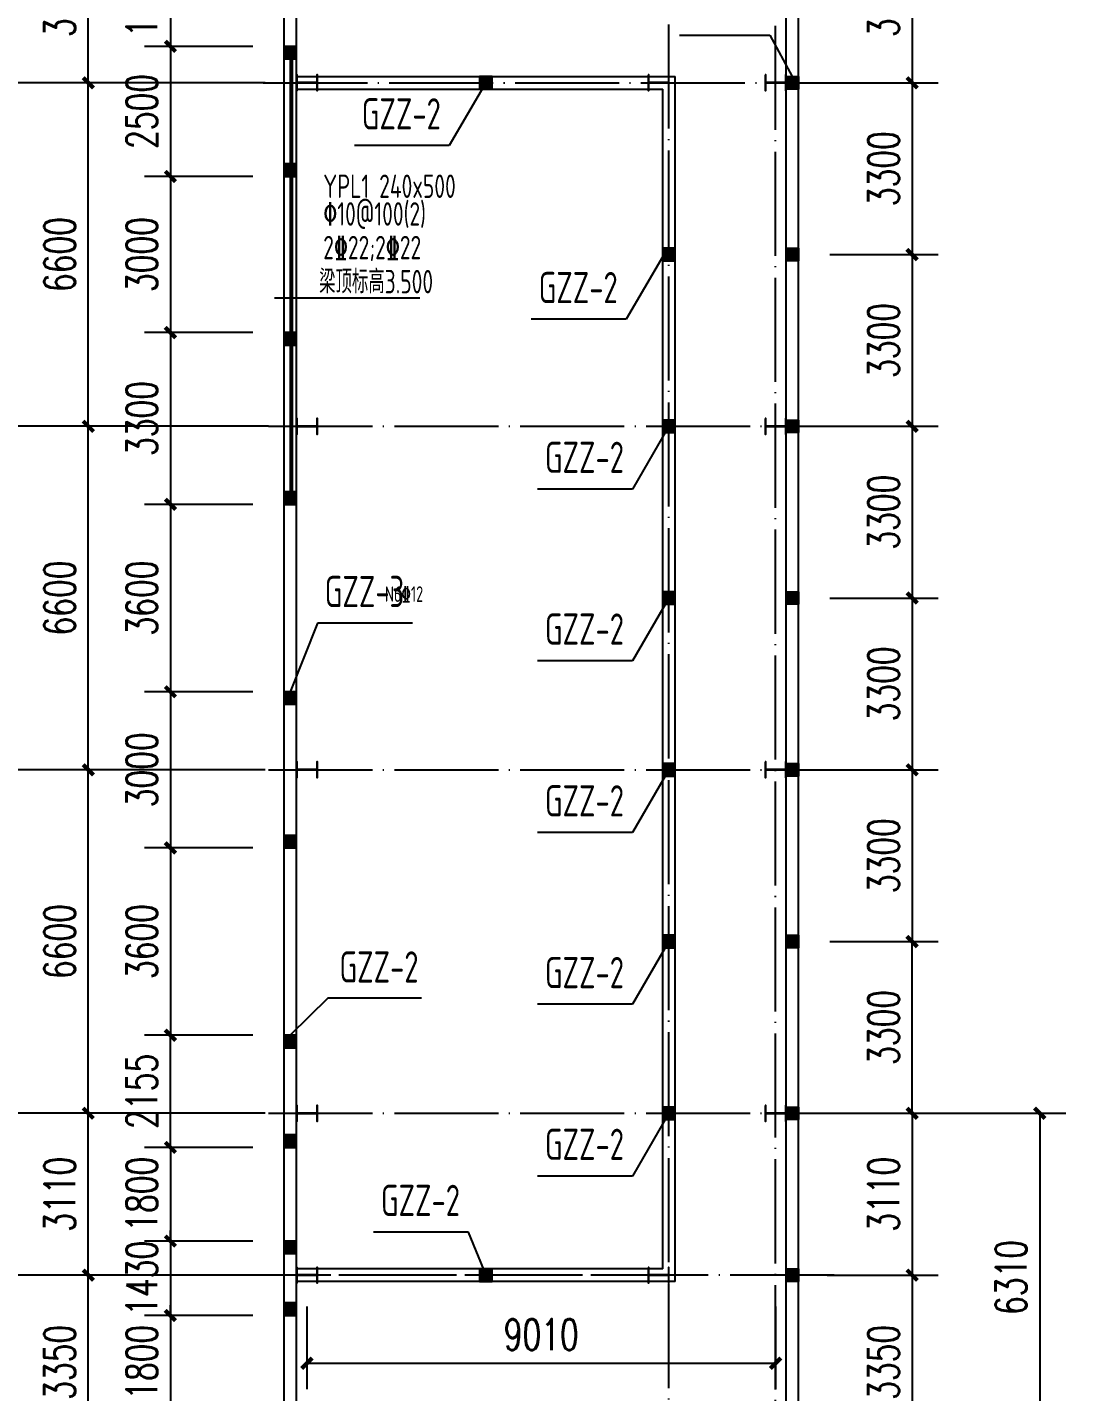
# Model space of a CAD drawing. Extents: x -89996 to 1006241, y -2176 to 440573.
# Drawn here: x 569145 to 589108, y 124392 to 150609 of the extents above; entities that cross this region are included whole.
import ezdxf
from ezdxf.enums import TextEntityAlignment as Align

# ---------------------------------------------------------------- set-up
doc = ezdxf.new("R2010")
doc.units = 0
doc.header["$LTSCALE"] = 1000
doc.header["$MEASUREMENT"] = 0
doc.linetypes.add('DASH', pattern=[0.35, 0.25, -0.1])
doc.linetypes.add('DOTE', pattern=[2.42, 2, -0.2, 0.02, -0.2])
for name, color, linetype in [('AXIS', 3, 'Continuous'), ('DOTE', 1, 'DOTE'), ('GL', 150, 'Continuous'), ('GZ', 50, 'Continuous'), ('PZ', 202, 'Continuous'), ('S_BEAMDIMMASS', 2, 'Continuous'), ('STPM_RBEAM_NUM', 7, 'Continuous'), ('WALL', 9, 'Continuous'), ('YCX', 90, 'Continuous')]:
    doc.layers.add(name, color=color, linetype=linetype)
doc.styles.add('_TCH_DIM_T3', font='SIMPLEX', dxfattribs={"width": 0.705882, "bigfont": 'GBCBIG'})
doc.styles.add('TSSD_Label', font='tssdeng.shx', dxfattribs={"width": 0.7, "bigfont": 'hztxt.shx'})
doc.styles.add('TSSD_Norm', font='tssdeng.shx', dxfattribs={"bigfont": 'hztxt.shx'})
doc.dimstyles.new('_TCH_ARCH&&200', dxfattribs={"dimtxt": 595, "dimasz": 200, "dimexe": 500, "dimexo": 600, "dimgap": 252.5, "dimtad": 1, "dimdec": 0, "dimzin": 0, "dimdsep": 46, "dimtxsty": '_TCH_DIM_T3', "dimblk": 'ARCHTICK', "dimcen": 0.09, "dimclrt": 7, "dimazin": 2, "dimtfac": 1, "dimtdec": 0, "dimtix": 1, "dimtmove": 2, "dimatfit": 3, "dimfxl": 0, "dimtolj": 1, "dimtzin": 0, "dimarcsym": 0})
doc.dimstyles.new('TCH-200-1', dxfattribs={"dimtxt": 595, "dimasz": 200, "dimexe": 500, "dimexo": 600, "dimgap": 252.5, "dimtad": 1, "dimdec": 0, "dimzin": 0, "dimdsep": 46, "dimtxsty": '_TCH_DIM_T3', "dimblk": 'ARCHTICK', "dimcen": 0.09, "dimclrd": 3, "dimclre": 3, "dimclrt": 7, "dimazin": 2, "dimtfac": 1, "dimtdec": 0, "dimtix": 1, "dimtmove": 2, "dimatfit": 3, "dimfxl": 0, "dimtolj": 1, "dimtzin": 0, "dimarcsym": 0})

# ---------------------------------------------------------------- blocks, each defined once
blk = doc.blocks.new('_ArchTick')
at = {"color": 0, "linetype": 'ByBlock', "const_width": 0.4}
blk.add_lwpolyline([(-0.5, -0.5), (0.5, 0.5)], dxfattribs=at)
blk = doc.blocks.new('*D1103')
at = {"layer": 'Defpoints', "color": 0, "transparency": 16777216}
for p in [(574321, 163132), (568639, 123042), (574321, 123042)]:
    blk.add_point(p, dxfattribs=at)
at = {"layer": 'WALL', "color": 3, "lineweight": -2, "transparency": 16777216}
for p, q in [((573721, 163132), (568139, 163132)), ((568639, 163132), (568639, 123042)), ((573721, 123042), (568139, 123042))]:
    blk.add_line(p, q, dxfattribs=at)
at = {"layer": 'WALL', "color": 3, "lineweight": -2, "transparency": 16777216, "xscale": 200, "yscale": 200, "zscale": 200}
for p, rotation in [((568639, 163132), 90), ((568639, 123042), 270)]:
    blk.add_blockref('_ArchTick', p, dxfattribs=dict(at, rotation=rotation))
at = {"layer": 'WALL', "color": 7, "transparency": 16777216, "insert": (568089, 143087), "char_height": 595, "attachment_point": 5, "rotation": 90, "style": '_TCH_DIM_T3'}
blk.add_mtext('\\A1;40090', dxfattribs=at)
blk = doc.blocks.new('*D1122')
at = {"color": 3, "lineweight": -2, "transparency": 16777216}
for p, q in [((571897, 152042), (571897, 152242)), ((573481, 152042), (571397, 152042)), ((571897, 152042), (571897, 150242)), ((573481, 150242), (571397, 150242)), ((571897, 150242), (571897, 150042))]:
    blk.add_line(p, q, dxfattribs=at)
at = {"layer": 'Defpoints', "color": 0, "transparency": 16777216}
for p in [(574081, 152042), (571897, 150242), (574081, 150242)]:
    blk.add_point(p, dxfattribs=at)
at = {"color": 3, "lineweight": -2, "transparency": 16777216, "xscale": 200, "yscale": 200, "zscale": 200}
for p, rotation in [((571897, 152042), 270), ((571897, 150242), 90)]:
    blk.add_blockref('_ArchTick', p, dxfattribs=dict(at, rotation=rotation))
at = {"color": 7, "transparency": 16777216, "insert": (571347, 151142), "char_height": 595, "attachment_point": 5, "rotation": 90, "style": '_TCH_DIM_T3'}
blk.add_mtext('\\A1;1800', dxfattribs=at)
blk = doc.blocks.new('*D1123')
at = {"color": 3, "lineweight": -2, "transparency": 16777216}
for p, q in [((573481, 150242), (571397, 150242)), ((571897, 150242), (571897, 147742)), ((573481, 147742), (571397, 147742))]:
    blk.add_line(p, q, dxfattribs=at)
at = {"layer": 'Defpoints', "color": 0, "transparency": 16777216}
for p in [(574081, 150242), (571897, 147742), (574081, 147742)]:
    blk.add_point(p, dxfattribs=at)
at = {"color": 3, "lineweight": -2, "transparency": 16777216, "xscale": 200, "yscale": 200, "zscale": 200}
for p, rotation in [((571897, 150242), 90), ((571897, 147742), 270)]:
    blk.add_blockref('_ArchTick', p, dxfattribs=dict(at, rotation=rotation))
at = {"color": 7, "transparency": 16777216, "insert": (571347, 148992), "char_height": 595, "attachment_point": 5, "rotation": 90, "style": '_TCH_DIM_T3'}
blk.add_mtext('\\A1;2500', dxfattribs=at)
blk = doc.blocks.new('*D1124')
at = {"color": 3, "lineweight": -2, "transparency": 16777216}
for p, q in [((573481, 147742), (571397, 147742)), ((571897, 147742), (571897, 144742)), ((573481, 144742), (571397, 144742))]:
    blk.add_line(p, q, dxfattribs=at)
at = {"layer": 'Defpoints', "color": 0, "transparency": 16777216}
for p in [(574081, 147742), (571897, 144742), (574081, 144742)]:
    blk.add_point(p, dxfattribs=at)
at = {"color": 3, "lineweight": -2, "transparency": 16777216, "xscale": 200, "yscale": 200, "zscale": 200}
for p, rotation in [((571897, 147742), 90), ((571897, 144742), 270)]:
    blk.add_blockref('_ArchTick', p, dxfattribs=dict(at, rotation=rotation))
at = {"color": 7, "transparency": 16777216, "insert": (571347, 146242), "char_height": 595, "attachment_point": 5, "rotation": 90, "style": '_TCH_DIM_T3'}
blk.add_mtext('\\A1;3000', dxfattribs=at)
blk = doc.blocks.new('*D1128')
at = {"color": 3, "lineweight": -2, "transparency": 16777216}
for p, q in [((573481, 144742), (571397, 144742)), ((571897, 144742), (571897, 141442)), ((573481, 141442), (571397, 141442))]:
    blk.add_line(p, q, dxfattribs=at)
at = {"layer": 'Defpoints', "color": 0, "transparency": 16777216}
for p in [(574081, 144742), (571897, 141442), (574081, 141442)]:
    blk.add_point(p, dxfattribs=at)
at = {"color": 3, "lineweight": -2, "transparency": 16777216, "xscale": 200, "yscale": 200, "zscale": 200}
for p, rotation in [((571897, 144742), 90), ((571897, 141442), 270)]:
    blk.add_blockref('_ArchTick', p, dxfattribs=dict(at, rotation=rotation))
at = {"color": 7, "transparency": 16777216, "insert": (571347, 143092), "char_height": 595, "attachment_point": 5, "rotation": 90, "style": '_TCH_DIM_T3'}
blk.add_mtext('\\A1;3300', dxfattribs=at)
blk = doc.blocks.new('*D1129')
at = {"color": 3, "lineweight": -2, "transparency": 16777216}
for p, q in [((573481, 141442), (571397, 141442)), ((571897, 141442), (571897, 137842)), ((573481, 137842), (571397, 137842))]:
    blk.add_line(p, q, dxfattribs=at)
at = {"layer": 'Defpoints', "color": 0, "transparency": 16777216}
for p in [(574081, 141442), (571897, 137842), (574081, 137842)]:
    blk.add_point(p, dxfattribs=at)
at = {"color": 3, "lineweight": -2, "transparency": 16777216, "xscale": 200, "yscale": 200, "zscale": 200}
for p, rotation in [((571897, 141442), 90), ((571897, 137842), 270)]:
    blk.add_blockref('_ArchTick', p, dxfattribs=dict(at, rotation=rotation))
at = {"color": 7, "transparency": 16777216, "insert": (571347, 139642), "char_height": 595, "attachment_point": 5, "rotation": 90, "style": '_TCH_DIM_T3'}
blk.add_mtext('\\A1;3600', dxfattribs=at)
blk = doc.blocks.new('*D1130')
at = {"color": 3, "lineweight": -2, "transparency": 16777216}
for p, q in [((573481, 137842), (571397, 137842)), ((571897, 137842), (571897, 134842)), ((573481, 134842), (571397, 134842))]:
    blk.add_line(p, q, dxfattribs=at)
at = {"layer": 'Defpoints', "color": 0, "transparency": 16777216}
for p in [(574081, 137842), (571897, 134842), (574081, 134842)]:
    blk.add_point(p, dxfattribs=at)
at = {"color": 3, "lineweight": -2, "transparency": 16777216, "xscale": 200, "yscale": 200, "zscale": 200}
for p, rotation in [((571897, 137842), 90), ((571897, 134842), 270)]:
    blk.add_blockref('_ArchTick', p, dxfattribs=dict(at, rotation=rotation))
at = {"color": 7, "transparency": 16777216, "insert": (571347, 136342), "char_height": 595, "attachment_point": 5, "rotation": 90, "style": '_TCH_DIM_T3'}
blk.add_mtext('\\A1;3000', dxfattribs=at)
blk = doc.blocks.new('*D1131')
at = {"color": 3, "lineweight": -2, "transparency": 16777216}
for p, q in [((573481, 134842), (571397, 134842)), ((571897, 134842), (571897, 131242)), ((573481, 131242), (571397, 131242))]:
    blk.add_line(p, q, dxfattribs=at)
at = {"layer": 'Defpoints', "color": 0, "transparency": 16777216}
for p in [(574081, 134842), (571897, 131242), (574081, 131242)]:
    blk.add_point(p, dxfattribs=at)
at = {"color": 3, "lineweight": -2, "transparency": 16777216, "xscale": 200, "yscale": 200, "zscale": 200}
for p, rotation in [((571897, 134842), 90), ((571897, 131242), 270)]:
    blk.add_blockref('_ArchTick', p, dxfattribs=dict(at, rotation=rotation))
at = {"color": 7, "transparency": 16777216, "insert": (571347, 133042), "char_height": 595, "attachment_point": 5, "rotation": 90, "style": '_TCH_DIM_T3'}
blk.add_mtext('\\A1;3600', dxfattribs=at)
blk = doc.blocks.new('*D1135')
at = {"color": 3, "lineweight": -2, "transparency": 16777216}
for p, q in [((573481, 125857), (571397, 125857)), ((571897, 125857), (571897, 126057)), ((571897, 125857), (571897, 124057)), ((573481, 124057), (571397, 124057)), ((571897, 124057), (571897, 123857))]:
    blk.add_line(p, q, dxfattribs=at)
at = {"layer": 'Defpoints', "color": 0, "transparency": 16777216}
for p in [(574081, 125857), (571897, 124057), (574081, 124057)]:
    blk.add_point(p, dxfattribs=at)
at = {"color": 3, "lineweight": -2, "transparency": 16777216, "xscale": 200, "yscale": 200, "zscale": 200}
for p, rotation in [((571897, 125857), 270), ((571897, 124057), 90)]:
    blk.add_blockref('_ArchTick', p, dxfattribs=dict(at, rotation=rotation))
at = {"color": 7, "transparency": 16777216, "insert": (571347, 124957), "char_height": 595, "attachment_point": 5, "rotation": 90, "style": '_TCH_DIM_T3'}
blk.add_mtext('\\A1;1800', dxfattribs=at)
blk = doc.blocks.new('*D1134')
at = {"color": 3, "lineweight": -2, "transparency": 16777216}
for p, q in [((571897, 129087), (571897, 129287)), ((573481, 129087), (571397, 129087)), ((571897, 129087), (571897, 127287)), ((573481, 127287), (571397, 127287)), ((571897, 127287), (571897, 127087))]:
    blk.add_line(p, q, dxfattribs=at)
at = {"layer": 'Defpoints', "color": 0, "transparency": 16777216}
for p in [(574081, 129087), (571897, 127287), (574081, 127287)]:
    blk.add_point(p, dxfattribs=at)
at = {"color": 3, "lineweight": -2, "transparency": 16777216, "xscale": 200, "yscale": 200, "zscale": 200}
for p, rotation in [((571897, 129087), 270), ((571897, 127287), 90)]:
    blk.add_blockref('_ArchTick', p, dxfattribs=dict(at, rotation=rotation))
at = {"color": 7, "transparency": 16777216, "insert": (571347, 128187), "char_height": 595, "attachment_point": 5, "rotation": 90, "style": '_TCH_DIM_T3'}
blk.add_mtext('\\A1;1800', dxfattribs=at)
blk = doc.blocks.new('*D1132')
at = {"color": 3, "lineweight": -2, "transparency": 16777216}
for p, q in [((573481, 131242), (571397, 131242)), ((571897, 129087), (571897, 131242)), ((573481, 129087), (571397, 129087))]:
    blk.add_line(p, q, dxfattribs=at)
at = {"layer": 'Defpoints', "color": 0, "transparency": 16777216}
for p in [(571897, 131242), (574081, 131242), (574081, 129087)]:
    blk.add_point(p, dxfattribs=at)
at = {"color": 3, "lineweight": -2, "transparency": 16777216, "xscale": 200, "yscale": 200, "zscale": 200}
for p, rotation in [((571897, 131242), 90), ((571897, 129087), 270)]:
    blk.add_blockref('_ArchTick', p, dxfattribs=dict(at, rotation=rotation))
at = {"color": 7, "transparency": 16777216, "insert": (571347, 130165), "char_height": 595, "attachment_point": 5, "rotation": 90, "style": '_TCH_DIM_T3'}
blk.add_mtext('\\A1;2155', dxfattribs=at)
blk = doc.blocks.new('*D1133')
at = {"color": 3, "lineweight": -2, "transparency": 16777216}
for p, q in [((571897, 127287), (571897, 127487)), ((573481, 127287), (571397, 127287)), ((571897, 127287), (571897, 125857)), ((573481, 125857), (571397, 125857)), ((571897, 125857), (571897, 125657))]:
    blk.add_line(p, q, dxfattribs=at)
at = {"layer": 'Defpoints', "color": 0, "transparency": 16777216}
for p in [(574081, 127287), (571897, 125857), (574081, 125857)]:
    blk.add_point(p, dxfattribs=at)
at = {"color": 3, "lineweight": -2, "transparency": 16777216, "xscale": 200, "yscale": 200, "zscale": 200}
for p, rotation in [((571897, 127287), 270), ((571897, 125857), 90)]:
    blk.add_blockref('_ArchTick', p, dxfattribs=dict(at, rotation=rotation))
at = {"color": 7, "transparency": 16777216, "insert": (571347, 126572), "char_height": 595, "attachment_point": 5, "rotation": 90, "style": '_TCH_DIM_T3'}
blk.add_mtext('\\A1;1430', dxfattribs=at)
blk = doc.blocks.new('*D1146')
at = {"color": 3, "lineweight": -2, "transparency": 16777216}
for p, q in [((584571, 152742), (586656, 152742)), ((586156, 152742), (586156, 149542)), ((584571, 149542), (586656, 149542))]:
    blk.add_line(p, q, dxfattribs=at)
at = {"layer": 'Defpoints', "color": 0, "transparency": 16777216}
for p in [(583971, 152742), (583971, 149542), (586156, 149542)]:
    blk.add_point(p, dxfattribs=at)
at = {"color": 3, "lineweight": -2, "transparency": 16777216, "xscale": 200, "yscale": 200, "zscale": 200}
for p, rotation in [((586156, 152742), 90), ((586156, 149542), 270)]:
    blk.add_blockref('_ArchTick', p, dxfattribs=dict(at, rotation=rotation))
at = {"color": 7, "transparency": 16777216, "insert": (585606, 151142), "char_height": 595, "attachment_point": 5, "rotation": 90, "style": '_TCH_DIM_T3'}
blk.add_mtext('\\A1;3200', dxfattribs=at)
blk = doc.blocks.new('*D1147')
at = {"color": 3, "lineweight": -2, "transparency": 16777216}
for p, q in [((584571, 149542), (586656, 149542)), ((586156, 149542), (586156, 146242)), ((584571, 146242), (586656, 146242))]:
    blk.add_line(p, q, dxfattribs=at)
at = {"layer": 'Defpoints', "color": 0, "transparency": 16777216}
for p in [(583971, 149542), (583971, 146242), (586156, 146242)]:
    blk.add_point(p, dxfattribs=at)
at = {"color": 3, "lineweight": -2, "transparency": 16777216, "xscale": 200, "yscale": 200, "zscale": 200}
for p, rotation in [((586156, 149542), 90), ((586156, 146242), 270)]:
    blk.add_blockref('_ArchTick', p, dxfattribs=dict(at, rotation=rotation))
at = {"color": 7, "transparency": 16777216, "insert": (585606, 147892), "char_height": 595, "attachment_point": 5, "rotation": 90, "style": '_TCH_DIM_T3'}
blk.add_mtext('\\A1;3300', dxfattribs=at)
blk = doc.blocks.new('*D1148')
at = {"color": 3, "lineweight": -2, "transparency": 16777216}
for p, q in [((584571, 146242), (586656, 146242)), ((586156, 146242), (586156, 142942)), ((584571, 142942), (586656, 142942))]:
    blk.add_line(p, q, dxfattribs=at)
at = {"layer": 'Defpoints', "color": 0, "transparency": 16777216}
for p in [(583971, 146242), (583971, 142942), (586156, 142942)]:
    blk.add_point(p, dxfattribs=at)
at = {"color": 3, "lineweight": -2, "transparency": 16777216, "xscale": 200, "yscale": 200, "zscale": 200}
for p, rotation in [((586156, 146242), 90), ((586156, 142942), 270)]:
    blk.add_blockref('_ArchTick', p, dxfattribs=dict(at, rotation=rotation))
at = {"color": 7, "transparency": 16777216, "insert": (585606, 144592), "char_height": 595, "attachment_point": 5, "rotation": 90, "style": '_TCH_DIM_T3'}
blk.add_mtext('\\A1;3300', dxfattribs=at)
blk = doc.blocks.new('*D1138')
at = {"color": 3, "lineweight": -2, "transparency": 16777216}
for p, q in [((584571, 142942), (586656, 142942)), ((586156, 142942), (586156, 139642)), ((584571, 139642), (586656, 139642))]:
    blk.add_line(p, q, dxfattribs=at)
at = {"layer": 'Defpoints', "color": 0, "transparency": 16777216}
for p in [(583971, 142942), (583971, 139642), (586156, 139642)]:
    blk.add_point(p, dxfattribs=at)
at = {"color": 3, "lineweight": -2, "transparency": 16777216, "xscale": 200, "yscale": 200, "zscale": 200}
for p, rotation in [((586156, 142942), 90), ((586156, 139642), 270)]:
    blk.add_blockref('_ArchTick', p, dxfattribs=dict(at, rotation=rotation))
at = {"color": 7, "transparency": 16777216, "insert": (585606, 141292), "char_height": 595, "attachment_point": 5, "rotation": 90, "style": '_TCH_DIM_T3'}
blk.add_mtext('\\A1;3300', dxfattribs=at)
blk = doc.blocks.new('*D1143')
at = {"color": 3, "lineweight": -2, "transparency": 16777216}
for p, q in [((584571, 139642), (586656, 139642)), ((586156, 139642), (586156, 136342)), ((584571, 136342), (586656, 136342))]:
    blk.add_line(p, q, dxfattribs=at)
at = {"layer": 'Defpoints', "color": 0, "transparency": 16777216}
for p in [(583971, 139642), (583971, 136342), (586156, 136342)]:
    blk.add_point(p, dxfattribs=at)
at = {"color": 3, "lineweight": -2, "transparency": 16777216, "xscale": 200, "yscale": 200, "zscale": 200}
for p, rotation in [((586156, 139642), 90), ((586156, 136342), 270)]:
    blk.add_blockref('_ArchTick', p, dxfattribs=dict(at, rotation=rotation))
at = {"color": 7, "transparency": 16777216, "insert": (585606, 137992), "char_height": 595, "attachment_point": 5, "rotation": 90, "style": '_TCH_DIM_T3'}
blk.add_mtext('\\A1;3300', dxfattribs=at)
blk = doc.blocks.new('*D1144')
at = {"color": 3, "lineweight": -2, "transparency": 16777216}
for p, q in [((584571, 136342), (586656, 136342)), ((586156, 136342), (586156, 133042)), ((584571, 133042), (586656, 133042))]:
    blk.add_line(p, q, dxfattribs=at)
at = {"layer": 'Defpoints', "color": 0, "transparency": 16777216}
for p in [(583971, 136342), (583971, 133042), (586156, 133042)]:
    blk.add_point(p, dxfattribs=at)
at = {"color": 3, "lineweight": -2, "transparency": 16777216, "xscale": 200, "yscale": 200, "zscale": 200}
for p, rotation in [((586156, 136342), 90), ((586156, 133042), 270)]:
    blk.add_blockref('_ArchTick', p, dxfattribs=dict(at, rotation=rotation))
at = {"color": 7, "transparency": 16777216, "insert": (585606, 134692), "char_height": 595, "attachment_point": 5, "rotation": 90, "style": '_TCH_DIM_T3'}
blk.add_mtext('\\A1;3300', dxfattribs=at)
blk = doc.blocks.new('*D1145')
at = {"color": 3, "lineweight": -2, "transparency": 16777216}
for p, q in [((584571, 126632), (586656, 126632)), ((586156, 126632), (586156, 123282)), ((584571, 123282), (586656, 123282))]:
    blk.add_line(p, q, dxfattribs=at)
at = {"layer": 'Defpoints', "color": 0, "transparency": 16777216}
for p in [(583971, 126632), (583971, 123282), (586156, 123282)]:
    blk.add_point(p, dxfattribs=at)
at = {"color": 3, "lineweight": -2, "transparency": 16777216, "xscale": 200, "yscale": 200, "zscale": 200}
for p, rotation in [((586156, 126632), 90), ((586156, 123282), 270)]:
    blk.add_blockref('_ArchTick', p, dxfattribs=dict(at, rotation=rotation))
at = {"color": 7, "transparency": 16777216, "insert": (585606, 124957), "char_height": 595, "attachment_point": 5, "rotation": 90, "style": '_TCH_DIM_T3'}
blk.add_mtext('\\A1;3350', dxfattribs=at)
blk = doc.blocks.new('*D1139')
at = {"color": 3, "lineweight": -2, "transparency": 16777216}
for p, q in [((584571, 129742), (586656, 129742)), ((586156, 129742), (586156, 126632)), ((584524, 126632), (586656, 126632))]:
    blk.add_line(p, q, dxfattribs=at)
at = {"layer": 'Defpoints', "color": 0, "transparency": 16777216}
for p in [(583971, 129742), (583924, 126632), (586156, 126632)]:
    blk.add_point(p, dxfattribs=at)
at = {"color": 3, "lineweight": -2, "transparency": 16777216, "xscale": 200, "yscale": 200, "zscale": 200}
for p, rotation in [((586156, 129742), 90), ((586156, 126632), 270)]:
    blk.add_blockref('_ArchTick', p, dxfattribs=dict(at, rotation=rotation))
at = {"color": 7, "transparency": 16777216, "insert": (585606, 128187), "char_height": 595, "attachment_point": 5, "rotation": 90, "style": '_TCH_DIM_T3'}
blk.add_mtext('\\A1;3110', dxfattribs=at)
blk = doc.blocks.new('*D1140')
at = {"color": 3, "lineweight": -2, "transparency": 16777216}
for p, q in [((584571, 133042), (586656, 133042)), ((586156, 129742), (586156, 133042)), ((584571, 129742), (586656, 129742))]:
    blk.add_line(p, q, dxfattribs=at)
at = {"layer": 'Defpoints', "color": 0, "transparency": 16777216}
for p in [(583971, 133042), (586156, 133042), (583971, 129742)]:
    blk.add_point(p, dxfattribs=at)
at = {"color": 3, "lineweight": -2, "transparency": 16777216, "xscale": 200, "yscale": 200, "zscale": 200}
for p, rotation in [((586156, 133042), 90), ((586156, 129742), 270)]:
    blk.add_blockref('_ArchTick', p, dxfattribs=dict(at, rotation=rotation))
at = {"color": 7, "transparency": 16777216, "insert": (585606, 131392), "char_height": 595, "attachment_point": 5, "rotation": 90, "style": '_TCH_DIM_T3'}
blk.add_mtext('\\A1;3300', dxfattribs=at)
blk = doc.blocks.new('*D2424')
at = {"color": 3, "lineweight": -2, "transparency": 16777216}
for p, q in [((584952, 129742), (589108, 129742)), ((588608, 129742), (588608, 123432)), ((584331, 123432), (589108, 123432))]:
    blk.add_line(p, q, dxfattribs=at)
at = {"layer": 'Defpoints', "color": 0, "transparency": 16777216}
for p in [(584352, 129742), (583731, 123432), (588608, 123432)]:
    blk.add_point(p, dxfattribs=at)
at = {"color": 3, "lineweight": -2, "transparency": 16777216, "xscale": 200, "yscale": 200, "zscale": 200}
for p, rotation in [((588608, 129742), 90), ((588608, 123432), 270)]:
    blk.add_blockref('_ArchTick', p, dxfattribs=dict(at, rotation=rotation))
at = {"color": 7, "transparency": 16777216, "insert": (588058, 126587), "char_height": 595, "attachment_point": 5, "rotation": 90, "style": '_TCH_DIM_T3'}
blk.add_mtext('\\A1;6310', dxfattribs=at)
blk = doc.blocks.new('*D2425')
at = {"color": 3, "lineweight": -2, "transparency": 16777216}
for p, q in [((574521, 126029), (574521, 124440)), ((583531, 126029), (583531, 124440)), ((574521, 124940), (583531, 124940))]:
    blk.add_line(p, q, dxfattribs=at)
at = {"layer": 'Defpoints', "color": 0, "transparency": 16777216}
for p in [(574521, 126629), (583531, 126629), (583531, 124940)]:
    blk.add_point(p, dxfattribs=at)
at = {"color": 3, "lineweight": -2, "transparency": 16777216, "xscale": 200, "yscale": 200, "zscale": 200, "rotation": 180}
blk.add_blockref('_ArchTick', (574521, 124940), dxfattribs=at)
at = {"color": 3, "lineweight": -2, "transparency": 16777216, "xscale": 200, "yscale": 200, "zscale": 200}
blk.add_blockref('_ArchTick', (583531, 124940), dxfattribs=at)
at = {"color": 7, "transparency": 16777216, "insert": (579026, 125490), "char_height": 595, "attachment_point": 5, "style": '_TCH_DIM_T3'}
blk.add_mtext('\\A1;9010', dxfattribs=at)
blk = doc.blocks.new('*D2775')
at = {"layer": 'AXIS', "color": 0, "lineweight": -2, "transparency": 16777216}
for p, q in [((573721, 126632), (569818, 126632)), ((570318, 123282), (570318, 126632)), ((573721, 123282), (569818, 123282))]:
    blk.add_line(p, q, dxfattribs=at)
at = {"layer": 'Defpoints', "color": 0, "transparency": 16777216}
for p in [(570318, 126632), (574321, 126632), (574321, 123282)]:
    blk.add_point(p, dxfattribs=at)
at = {"layer": 'AXIS', "color": 0, "lineweight": -2, "transparency": 16777216, "xscale": 200, "yscale": 200, "zscale": 200}
for p, rotation in [((570318, 126632), 90), ((570318, 123282), 270)]:
    blk.add_blockref('_ArchTick', p, dxfattribs=dict(at, rotation=rotation))
at = {"layer": 'AXIS', "color": 7, "transparency": 16777216, "insert": (569768, 124957), "char_height": 595, "attachment_point": 5, "rotation": 90, "style": '_TCH_DIM_T3'}
blk.add_mtext('\\A1;3350', dxfattribs=at)
blk = doc.blocks.new('*D2776')
at = {"layer": 'AXIS', "color": 0, "lineweight": -2, "transparency": 16777216}
for p, q in [((573721, 129742), (569818, 129742)), ((570318, 126632), (570318, 129742)), ((573721, 126632), (569818, 126632))]:
    blk.add_line(p, q, dxfattribs=at)
at = {"layer": 'Defpoints', "color": 0, "transparency": 16777216}
for p in [(570318, 129742), (574321, 129742), (574321, 126632)]:
    blk.add_point(p, dxfattribs=at)
at = {"layer": 'AXIS', "color": 0, "lineweight": -2, "transparency": 16777216, "xscale": 200, "yscale": 200, "zscale": 200}
for p, rotation in [((570318, 129742), 90), ((570318, 126632), 270)]:
    blk.add_blockref('_ArchTick', p, dxfattribs=dict(at, rotation=rotation))
at = {"layer": 'AXIS', "color": 7, "transparency": 16777216, "insert": (569768, 128187), "char_height": 595, "attachment_point": 5, "rotation": 90, "style": '_TCH_DIM_T3'}
blk.add_mtext('\\A1;3110', dxfattribs=at)
blk = doc.blocks.new('*D2777')
at = {"layer": 'AXIS', "color": 0, "lineweight": -2, "transparency": 16777216}
for p, q in [((573721, 136342), (569818, 136342)), ((570318, 129742), (570318, 136342)), ((573721, 129742), (569818, 129742))]:
    blk.add_line(p, q, dxfattribs=at)
at = {"layer": 'Defpoints', "color": 0, "transparency": 16777216}
for p in [(570318, 136342), (574321, 136342), (574321, 129742)]:
    blk.add_point(p, dxfattribs=at)
at = {"layer": 'AXIS', "color": 0, "lineweight": -2, "transparency": 16777216, "xscale": 200, "yscale": 200, "zscale": 200}
for p, rotation in [((570318, 136342), 90), ((570318, 129742), 270)]:
    blk.add_blockref('_ArchTick', p, dxfattribs=dict(at, rotation=rotation))
at = {"layer": 'AXIS', "color": 7, "transparency": 16777216, "insert": (569768, 133042), "char_height": 595, "attachment_point": 5, "rotation": 90, "style": '_TCH_DIM_T3'}
blk.add_mtext('\\A1;6600', dxfattribs=at)
blk = doc.blocks.new('*D2778')
at = {"layer": 'AXIS', "color": 0, "lineweight": -2, "transparency": 16777216}
for p, q in [((573721, 142942), (569818, 142942)), ((570318, 136342), (570318, 142942)), ((573721, 136342), (569818, 136342))]:
    blk.add_line(p, q, dxfattribs=at)
at = {"layer": 'Defpoints', "color": 0, "transparency": 16777216}
for p in [(570318, 142942), (574321, 142942), (574321, 136342)]:
    blk.add_point(p, dxfattribs=at)
at = {"layer": 'AXIS', "color": 0, "lineweight": -2, "transparency": 16777216, "xscale": 200, "yscale": 200, "zscale": 200}
for p, rotation in [((570318, 142942), 90), ((570318, 136342), 270)]:
    blk.add_blockref('_ArchTick', p, dxfattribs=dict(at, rotation=rotation))
at = {"layer": 'AXIS', "color": 7, "transparency": 16777216, "insert": (569768, 139642), "char_height": 595, "attachment_point": 5, "rotation": 90, "style": '_TCH_DIM_T3'}
blk.add_mtext('\\A1;6600', dxfattribs=at)
blk = doc.blocks.new('*D2779')
at = {"layer": 'AXIS', "color": 0, "lineweight": -2, "transparency": 16777216}
for p, q in [((573721, 149542), (569818, 149542)), ((570318, 142942), (570318, 149542)), ((573721, 142942), (569818, 142942))]:
    blk.add_line(p, q, dxfattribs=at)
at = {"layer": 'Defpoints', "color": 0, "transparency": 16777216}
for p in [(570318, 149542), (574321, 149542), (574321, 142942)]:
    blk.add_point(p, dxfattribs=at)
at = {"layer": 'AXIS', "color": 0, "lineweight": -2, "transparency": 16777216, "xscale": 200, "yscale": 200, "zscale": 200}
for p, rotation in [((570318, 149542), 90), ((570318, 142942), 270)]:
    blk.add_blockref('_ArchTick', p, dxfattribs=dict(at, rotation=rotation))
at = {"layer": 'AXIS', "color": 7, "transparency": 16777216, "insert": (569768, 146242), "char_height": 595, "attachment_point": 5, "rotation": 90, "style": '_TCH_DIM_T3'}
blk.add_mtext('\\A1;6600', dxfattribs=at)
blk = doc.blocks.new('*D2780')
at = {"layer": 'AXIS', "color": 0, "lineweight": -2, "transparency": 16777216}
for p, q in [((573721, 152742), (569818, 152742)), ((570318, 149542), (570318, 152742)), ((573721, 149542), (569818, 149542))]:
    blk.add_line(p, q, dxfattribs=at)
at = {"layer": 'Defpoints', "color": 0, "transparency": 16777216}
for p in [(570318, 152742), (574321, 152742), (574321, 149542)]:
    blk.add_point(p, dxfattribs=at)
at = {"layer": 'AXIS', "color": 0, "lineweight": -2, "transparency": 16777216, "xscale": 200, "yscale": 200, "zscale": 200}
for p, rotation in [((570318, 152742), 90), ((570318, 149542), 270)]:
    blk.add_blockref('_ArchTick', p, dxfattribs=dict(at, rotation=rotation))
at = {"layer": 'AXIS', "color": 7, "transparency": 16777216, "insert": (569768, 151142), "char_height": 595, "attachment_point": 5, "rotation": 90, "style": '_TCH_DIM_T3'}
blk.add_mtext('\\A1;3200', dxfattribs=at)

msp = doc.modelspace()

# ---------------------------------------------------------------- hatches: boundary and pattern name
at = {"layer": 'GL'}
h = msp.add_hatch(color=256, dxfattribs=at)
h.dxf.hatch_style = 1
h.paths.add_polyline_path([(574321.32, 150242.12), (574081.32, 150242.12), (574081.32, 150002.12), (574321.32, 150002.12)])
h = msp.add_hatch(color=256, dxfattribs=at)
h.dxf.hatch_style = 1
h.paths.add_polyline_path([(578081.32, 149662.12), (577841.32, 149662.12), (577841.32, 149422.12), (578081.32, 149422.12)])
h = msp.add_hatch(color=256, dxfattribs=at)
h.dxf.hatch_style = 1
h.paths.add_polyline_path([(583731.32, 149662.12), (583971.32, 149662.12), (583971.32, 149422.12), (583731.32, 149422.12)])
h = msp.add_hatch(color=256, dxfattribs=at)
h.dxf.hatch_style = 1
h.paths.add_polyline_path([(574321.32, 147982.12), (574081.32, 147982.12), (574081.32, 147742.12), (574321.32, 147742.12)])
h = msp.add_hatch(color=256, dxfattribs=at)
h.dxf.hatch_style = 1
h.paths.add_polyline_path([(581601.32, 146362.12), (581361.32, 146362.12), (581361.32, 146122.12), (581601.32, 146122.12)])
h = msp.add_hatch(color=256, dxfattribs=at)
h.dxf.hatch_style = 1
h.paths.add_polyline_path([(583731.32, 146362.12), (583971.32, 146362.12), (583971.32, 146122.12), (583731.32, 146122.12)])
h = msp.add_hatch(color=256, dxfattribs=at)
h.dxf.hatch_style = 1
h.paths.add_polyline_path([(574321.32, 144742.12), (574081.32, 144742.12), (574081.32, 144502.12), (574321.32, 144502.12)])
h = msp.add_hatch(color=256, dxfattribs=at)
h.dxf.hatch_style = 1
h.paths.add_polyline_path([(581601.32, 143062.12), (581361.32, 143062.12), (581361.32, 142822.12), (581601.32, 142822.12)])
h = msp.add_hatch(color=256, dxfattribs=at)
h.dxf.hatch_style = 1
h.paths.add_polyline_path([(583731.32, 143062.12), (583971.32, 143062.12), (583971.32, 142822.12), (583731.32, 142822.12)])
h = msp.add_hatch(color=256, dxfattribs=at)
h.dxf.hatch_style = 1
h.paths.add_polyline_path([(574321.32, 141682.12), (574081.32, 141682.12), (574081.32, 141442.12), (574321.32, 141442.12)])
h = msp.add_hatch(color=256, dxfattribs=at)
h.dxf.hatch_style = 1
h.paths.add_polyline_path([(581601.32, 139762.12), (581361.32, 139762.12), (581361.32, 139522.12), (581601.32, 139522.12)])
h = msp.add_hatch(color=256, dxfattribs=at)
h.dxf.hatch_style = 1
h.paths.add_polyline_path([(583731.32, 139762.12), (583971.32, 139762.12), (583971.32, 139522.12), (583731.32, 139522.12)])
h = msp.add_hatch(color=256, dxfattribs=at)
h.dxf.hatch_style = 1
h.paths.add_polyline_path([(574321.32, 137842.12), (574081.32, 137842.12), (574081.32, 137602.12), (574321.32, 137602.12)])
h = msp.add_hatch(color=256, dxfattribs=at)
h.dxf.hatch_style = 1
h.paths.add_polyline_path([(581601.32, 136462.12), (581361.32, 136462.12), (581361.32, 136222.12), (581601.32, 136222.12)])
h = msp.add_hatch(color=256, dxfattribs=at)
h.dxf.hatch_style = 1
h.paths.add_polyline_path([(583731.32, 136462.12), (583971.32, 136462.12), (583971.32, 136222.12), (583731.32, 136222.12)])
h = msp.add_hatch(color=256, dxfattribs=at)
h.dxf.hatch_style = 1
h.paths.add_polyline_path([(574321.32, 135082.12), (574081.32, 135082.12), (574081.32, 134842.12), (574321.32, 134842.12)])
h = msp.add_hatch(color=256, dxfattribs=at)
h.dxf.hatch_style = 1
h.paths.add_polyline_path([(581601.32, 133162.12), (581361.32, 133162.12), (581361.32, 132922.12), (581601.32, 132922.12)])
h = msp.add_hatch(color=256, dxfattribs=at)
h.dxf.hatch_style = 1
h.paths.add_polyline_path([(583731.32, 133162.12), (583971.32, 133162.12), (583971.32, 132922.12), (583731.32, 132922.12)])
h = msp.add_hatch(color=256, dxfattribs=at)
h.dxf.hatch_style = 1
h.paths.add_polyline_path([(574321.32, 131242.12), (574081.32, 131242.12), (574081.32, 131002.12), (574321.32, 131002.12)])
h = msp.add_hatch(color=256, dxfattribs=at)
h.dxf.hatch_style = 1
h.paths.add_polyline_path([(581601.32, 129862.12), (581361.32, 129862.12), (581361.32, 129622.12), (581601.32, 129622.12)])
h = msp.add_hatch(color=256, dxfattribs=at)
h.dxf.hatch_style = 1
h.paths.add_polyline_path([(583731.32, 129862.12), (583971.32, 129862.12), (583971.32, 129622.12), (583731.32, 129622.12)])
h = msp.add_hatch(color=256, dxfattribs=at)
h.dxf.hatch_style = 1
h.paths.add_polyline_path([(574321.32, 129327.12), (574081.32, 129327.12), (574081.32, 129087.12), (574321.32, 129087.12)])
h = msp.add_hatch(color=256, dxfattribs=at)
h.dxf.hatch_style = 1
h.paths.add_polyline_path([(574321.32, 127287.12), (574081.32, 127287.12), (574081.32, 127047.12), (574321.32, 127047.12)])
h = msp.add_hatch(color=256, dxfattribs=at)
h.dxf.hatch_style = 1
h.paths.add_polyline_path([(578081.32, 126752.12), (577841.32, 126752.12), (577841.32, 126512.12), (578081.32, 126512.12)])
h = msp.add_hatch(color=256, dxfattribs=at)
h.dxf.hatch_style = 1
h.paths.add_polyline_path([(583731.32, 126752.12), (583971.32, 126752.12), (583971.32, 126512.12), (583731.32, 126512.12)])
h = msp.add_hatch(color=256, dxfattribs=at)
h.dxf.hatch_style = 1
h.paths.add_polyline_path([(574321.32, 126097.12), (574081.32, 126097.12), (574081.32, 125857.12), (574321.32, 125857.12)])

# ---------------------------------------------------------------- linework, layer by layer
for points in [[(574081.32, 150002.12), (574321.32, 150002.12), (574321.32, 150242.12), (574081.32, 150242.12)], [(577841.32, 149422.12), (578081.32, 149422.12), (578081.32, 149662.12), (577841.32, 149662.12)], [(583971.32, 149422.12), (583731.32, 149422.12), (583731.32, 149662.12), (583971.32, 149662.12)], [(574081.32, 147742.12), (574321.32, 147742.12), (574321.32, 147982.12), (574081.32, 147982.12)], [(581361.32, 146122.12), (581601.32, 146122.12), (581601.32, 146362.12), (581361.32, 146362.12)], [(583971.32, 146122.12), (583731.32, 146122.12), (583731.32, 146362.12), (583971.32, 146362.12)], [(574081.32, 144502.12), (574321.32, 144502.12), (574321.32, 144742.12), (574081.32, 144742.12)], [(581361.32, 142822.12), (581601.32, 142822.12), (581601.32, 143062.12), (581361.32, 143062.12)], [(583971.32, 142822.12), (583731.32, 142822.12), (583731.32, 143062.12), (583971.32, 143062.12)], [(574081.32, 141442.12), (574321.32, 141442.12), (574321.32, 141682.12), (574081.32, 141682.12)], [(581361.32, 139522.12), (581601.32, 139522.12), (581601.32, 139762.12), (581361.32, 139762.12)], [(583971.32, 139522.12), (583731.32, 139522.12), (583731.32, 139762.12), (583971.32, 139762.12)], [(574081.32, 137602.12), (574321.32, 137602.12), (574321.32, 137842.12), (574081.32, 137842.12)], [(581361.32, 136222.12), (581601.32, 136222.12), (581601.32, 136462.12), (581361.32, 136462.12)], [(583971.32, 136222.12), (583731.32, 136222.12), (583731.32, 136462.12), (583971.32, 136462.12)], [(574081.32, 134842.12), (574321.32, 134842.12), (574321.32, 135082.12), (574081.32, 135082.12)], [(581361.32, 132922.12), (581601.32, 132922.12), (581601.32, 133162.12), (581361.32, 133162.12)], [(583971.32, 132922.12), (583731.32, 132922.12), (583731.32, 133162.12), (583971.32, 133162.12)], [(574081.32, 131002.12), (574321.32, 131002.12), (574321.32, 131242.12), (574081.32, 131242.12)], [(581361.32, 129622.12), (581601.32, 129622.12), (581601.32, 129862.12), (581361.32, 129862.12)], [(583971.32, 129622.12), (583731.32, 129622.12), (583731.32, 129862.12), (583971.32, 129862.12)], [(574081.32, 129087.12), (574321.32, 129087.12), (574321.32, 129327.12), (574081.32, 129327.12)], [(574081.32, 127047.12), (574321.32, 127047.12), (574321.32, 127287.12), (574081.32, 127287.12)], [(577841.32, 126512.12), (578081.32, 126512.12), (578081.32, 126752.12), (577841.32, 126752.12)], [(583971.32, 126512.12), (583731.32, 126512.12), (583731.32, 126752.12), (583971.32, 126752.12)], [(574081.32, 125857.12), (574321.32, 125857.12), (574321.32, 126097.12), (574081.32, 126097.12)]]:
    msp.add_lwpolyline(points, close=True)
at = {"layer": 'AXIS'}
for p, q in [((573682.53, 149542.12), (567317.64, 149542.12)), ((573782.53, 142942.12), (567317.64, 142942.12)), ((573516.31, 136342.12), (567317.64, 136342.12)), ((573516.31, 129742.12), (567317.64, 129742.12)), ((573516.31, 126632.12), (567317.64, 126632.12))]:
    msp.add_line(p, q, dxfattribs=at)
at = {"layer": 'DOTE'}
for p, q in [((574321.32, 122015.33), (574321.32, 163768.9)), ((583531.49, 122017.52), (583531.49, 163768.9)), ((581481.32, 122042.12), (581481.32, 159442.12)), ((573682.53, 149542.12), (584657.72, 149542.12)), ((573782.53, 142942.12), (584657.72, 142942.12)), ((573782.53, 136342.12), (584657.72, 136342.12)), ((573782.53, 129742.12), (584657.72, 129742.12)), ((581976.07, 126632.12), (573639.83, 126632.12)), ((584657.72, 126632.12), (573782.53, 126632.12))]:
    msp.add_line(p, q, dxfattribs=at)
at = {"layer": 'GZ'}
for points in [[(574321.32, 149692.12), (574321.32, 149392.12), (574331.32, 149392.12), (574331.32, 149535.27), (574336.32, 149539.12), (574706.67, 149539.12), (574711.32, 149535.27), (574711.32, 149392.12), (574721.32, 149392.12), (574721.32, 149692.12), (574711.32, 149692.12), (574711.32, 149549.12), (574706.83, 149545.12), (574336.32, 149545.12), (574331.32, 149549.12), (574331.32, 149692.12), (574321.32, 149692.12)], [(581081.32, 149692.12), (581081.32, 149392.12), (581091.32, 149392.12), (581091.32, 149535.27), (581096.32, 149539.12), (581466.67, 149539.12), (581471.32, 149535.27), (581471.32, 149392.12), (581481.32, 149392.12), (581481.32, 149692.12), (581471.32, 149692.12), (581471.32, 149549.12), (581466.83, 149545.12), (581096.32, 149545.12), (581091.32, 149549.12), (581091.32, 149692.12), (581081.32, 149692.12)], [(583331.32, 149692.12), (583331.32, 149392.12), (583341.32, 149392.12), (583341.32, 149535.27), (583346.32, 149539.12), (583716.67, 149539.12), (583721.32, 149535.27), (583721.32, 149392.12), (583731.32, 149392.12), (583731.32, 149692.12), (583721.32, 149692.12), (583721.32, 149549.12), (583716.83, 149545.12), (583346.32, 149545.12), (583341.32, 149549.12), (583341.32, 149692.12), (583331.32, 149692.12)], [(574321.32, 143092.12), (574321.32, 142792.12), (574331.32, 142792.12), (574331.32, 142935.27), (574336.32, 142939.12), (574706.67, 142939.12), (574711.32, 142935.27), (574711.32, 142792.12), (574721.32, 142792.12), (574721.32, 143092.12), (574711.32, 143092.12), (574711.32, 142949.12), (574706.83, 142945.12), (574336.32, 142945.12), (574331.32, 142949.12), (574331.32, 143092.12), (574321.32, 143092.12)], [(583331.32, 143092.12), (583331.32, 142792.12), (583341.32, 142792.12), (583341.32, 142935.27), (583346.32, 142939.12), (583716.67, 142939.12), (583721.32, 142935.27), (583721.32, 142792.12), (583731.32, 142792.12), (583731.32, 143092.12), (583721.32, 143092.12), (583721.32, 142949.12), (583716.83, 142945.12), (583346.32, 142945.12), (583341.32, 142949.12), (583341.32, 143092.12), (583331.32, 143092.12)], [(574321.32, 136492.12), (574321.32, 136192.12), (574331.32, 136192.12), (574331.32, 136335.27), (574336.32, 136339.12), (574706.67, 136339.12), (574711.32, 136335.27), (574711.32, 136192.12), (574721.32, 136192.12), (574721.32, 136492.12), (574711.32, 136492.12), (574711.32, 136349.12), (574706.83, 136345.12), (574336.32, 136345.12), (574331.32, 136349.12), (574331.32, 136492.12), (574321.32, 136492.12)], [(583331.32, 136492.12), (583331.32, 136192.12), (583341.32, 136192.12), (583341.32, 136335.27), (583346.32, 136339.12), (583716.67, 136339.12), (583721.32, 136335.27), (583721.32, 136192.12), (583731.32, 136192.12), (583731.32, 136492.12), (583721.32, 136492.12), (583721.32, 136349.12), (583716.83, 136345.12), (583346.32, 136345.12), (583341.32, 136349.12), (583341.32, 136492.12), (583331.32, 136492.12)], [(574321.32, 129892.12), (574321.32, 129592.12), (574331.32, 129592.12), (574331.32, 129735.27), (574336.32, 129739.12), (574706.67, 129739.12), (574711.32, 129735.27), (574711.32, 129592.12), (574721.32, 129592.12), (574721.32, 129892.12), (574711.32, 129892.12), (574711.32, 129749.12), (574706.83, 129745.12), (574336.32, 129745.12), (574331.32, 129749.12), (574331.32, 129892.12), (574321.32, 129892.12)], [(583331.32, 129892.12), (583331.32, 129592.12), (583341.32, 129592.12), (583341.32, 129735.27), (583346.32, 129739.12), (583716.67, 129739.12), (583721.32, 129735.27), (583721.32, 129592.12), (583731.32, 129592.12), (583731.32, 129892.12), (583721.32, 129892.12), (583721.32, 129749.12), (583716.83, 129745.12), (583346.32, 129745.12), (583341.32, 129749.12), (583341.32, 129892.12), (583331.32, 129892.12)], [(574321.32, 126782.12), (574321.32, 126482.12), (574331.32, 126482.12), (574331.32, 126625.27), (574336.32, 126629.12), (574706.67, 126629.12), (574711.32, 126625.27), (574711.32, 126482.12), (574721.32, 126482.12), (574721.32, 126782.12), (574711.32, 126782.12), (574711.32, 126639.12), (574706.83, 126635.12), (574336.32, 126635.12), (574331.32, 126639.12), (574331.32, 126782.12), (574321.32, 126782.12)], [(581081.32, 126782.12), (581081.32, 126482.12), (581091.32, 126482.12), (581091.32, 126625.27), (581096.32, 126629.12), (581466.67, 126629.12), (581471.32, 126625.27), (581471.32, 126482.12), (581481.32, 126482.12), (581481.32, 126782.12), (581471.32, 126782.12), (581471.32, 126639.12), (581466.83, 126635.12), (581096.32, 126635.12), (581091.32, 126639.12), (581091.32, 126782.12), (581081.32, 126782.12)]]:
    msp.add_lwpolyline(points, close=True, dxfattribs=at)
at = {"layer": 'PZ', "linetype": 'DASH', "const_width": 75}
msp.add_lwpolyline([(574220.88, 141682.12), (574220.88, 150002.12)], dxfattribs=at)
at = {"layer": 'WALL'}
for p, q in [((574081.32, 149542.12), (574081.32, 163131.86)), ((574321.32, 149662.12), (574321.32, 162891.86)), ((583971.32, 123282.12), (583971.32, 160791.86)), ((583731.32, 123282.12), (583731.32, 160671.86)), ((574081.32, 123042.12), (574081.32, 149542.12)), ((574321.32, 149662.12), (581601.32, 149662.12)), ((581601.32, 126512.12), (581601.32, 149662.12)), ((574321.32, 123282.12), (574321.32, 149422.12)), ((574321.32, 149422.12), (581361.32, 149422.12)), ((581361.32, 126752.12), (581361.32, 149422.12)), ((581361.32, 126752.12), (574321.32, 126752.12)), ((574321.32, 126512.12), (574321.32, 126752.12)), ((581601.32, 126512.12), (574321.32, 126512.12))]:
    msp.add_line(p, q, dxfattribs=at)
at = {"layer": 'YCX'}
for p, q in [((581683.38, 150459.43), (583419.13, 150459.43)), ((583419.13, 150459.43), (583851.32, 149662.12)), ((577961.44, 149542.12), (577256.8, 148335.65)), ((577256.8, 148335.65), (575433.28, 148335.65)), ((581361.44, 146204.14), (580656.8, 144997.67)), ((576692.79, 145406.96), (573895.8, 145406.96)), ((580656.8, 144997.67), (578833.28, 144997.67)), ((581481.44, 142942.12), (580776.8, 141735.65)), ((580776.8, 141735.65), (578953.28, 141735.65)), ((581481.44, 139642.12), (580776.8, 138435.65)), ((574725.23, 139157.43), (574201.32, 137842.12)), ((576548.75, 139157.43), (574725.23, 139157.43)), ((580776.8, 138435.65), (578953.28, 138435.65)), ((581481.44, 136342.12), (580776.8, 135135.65)), ((580776.8, 135135.65), (578953.28, 135135.65)), ((581481.44, 133042.12), (580776.8, 131835.65)), ((574925.28, 131956.07), (574201.32, 131242.12)), ((576724.61, 131956.07), (574925.28, 131956.07)), ((580776.8, 131835.65), (578953.28, 131835.65)), ((581481.44, 129742.12), (580776.8, 128535.65)), ((580776.8, 128535.65), (578953.28, 128535.65)), ((577624.58, 127457.76), (575801.05, 127457.76)), ((577963.8, 126632.12), (577624.58, 127457.76))]:
    msp.add_line(p, q, dxfattribs=at)

# ---------------------------------------------------------------- texts
at = {"layer": 'S_BEAMDIMMASS', "style": 'TSSD_Norm', "width": 0.7}
for s, height, p in [('YPL1 240x500', 450, (574834.45, 147329.75)), ('%%13010@100(2)', 450, (574834.45, 146797.79)), ('2%%13222;2%%13222', 450, (574834.45, 146151.72)), ('梁顶标高3.500', 450, (574755.95, 145496.4)), ('N6%%13212', 300, (576021.89, 139568.24))]:
    msp.add_text(s, height=height, dxfattribs=at).set_placement(p)
at = {"layer": 'STPM_RBEAM_NUM', "style": 'TSSD_Label', "width": 0.7}
for s, p in [('GZZ-2', (576335.66, 148466.17)), ('GZZ-2', (579735.66, 145128.19)), ('GZZ-2', (579855.66, 141866.17)), ('GZZ-3', (575627.61, 139287.95)), ('GZZ-2', (579855.66, 138566.17)), ('GZZ-2', (579855.66, 135266.17)), ('GZZ-2', (575906.57, 132074.59)), ('GZZ-2', (579855.66, 131966.17)), ('GZZ-2', (579855.66, 128666.17)), ('GZZ-2', (576703.44, 127588.28))]:
    msp.add_text(s, height=600, dxfattribs=at).set_placement(p, align=Align.BOTTOM_CENTER)

# ---------------------------------------------------------------- dimensions: what is measured, and where the dimension line sits
for base, p1, p2, angle, picture, middle in [((586155.82, 149542.12), (583971.32, 152742.12), (583971.32, 149542.12), 90, '*D1146', (585605.82, 151142.12)), ((571896.81, 150242.12), (574081.32, 152042.12), (574081.32, 150242.12), 90, '*D1122', (571346.81, 151142.12)), ((571896.81, 147742.12), (574081.32, 150242.12), (574081.32, 147742.12), 90, '*D1123', (571346.81, 148992.12)), ((586155.82, 146242.12), (583971.32, 149542.12), (583971.32, 146242.12), 90, '*D1147', (585605.82, 147892.12)), ((571896.81, 144742.12), (574081.32, 147742.12), (574081.32, 144742.12), 90, '*D1124', (571346.81, 146242.12)), ((586155.82, 142942.12), (583971.32, 146242.12), (583971.32, 142942.12), 90, '*D1148', (585605.82, 144592.12)), ((571896.81, 141442.12), (574081.32, 144742.12), (574081.32, 141442.12), 90, '*D1128', (571346.81, 143092.12)), ((586155.82, 139642.12), (583971.32, 142942.12), (583971.32, 139642.12), 90, '*D1138', (585605.82, 141292.12)), ((571896.81, 137842.12), (574081.32, 141442.12), (574081.32, 137842.12), 90, '*D1129', (571346.81, 139642.12)), ((586155.82, 136342.12), (583971.32, 139642.12), (583971.32, 136342.12), 90, '*D1143', (585605.82, 137992.12)), ((571896.81, 134842.12), (574081.32, 137842.12), (574081.32, 134842.12), 90, '*D1130', (571346.81, 136342.12)), ((586155.82, 133042.12), (583971.32, 136342.12), (583971.32, 133042.12), 90, '*D1144', (585605.82, 134692.12)), ((571896.81, 131242.12), (574081.32, 134842.12), (574081.32, 131242.12), 90, '*D1131', (571346.81, 133042.12)), ((586155.82, 133042.12), (583971.32, 129742.12), (583971.32, 133042.12), 270, '*D1140', (585605.82, 131392.12)), ((571896.81, 131242.12), (574081.32, 129087.12), (574081.32, 131242.12), 270, '*D1132', (571346.81, 130164.62)), ((588608.33, 123432.12), (584351.56, 129742.12), (583731.32, 123432.12), 90, '*D2424', (588058.33, 126587.12)), ((586155.82, 126632.12), (583971.32, 129742.12), (583924.36, 126632.12), 90, '*D1139', (585605.82, 128187.12)), ((571896.81, 127287.12), (574081.32, 129087.12), (574081.32, 127287.12), 90, '*D1134', (571346.81, 128187.12)), ((571896.81, 125857.12), (574081.32, 127287.12), (574081.32, 125857.12), 90, '*D1133', (571346.81, 126572.12)), ((586155.82, 123282.12), (583971.32, 126632.12), (583971.32, 123282.12), 90, '*D1145', (585605.82, 124957.12)), ((571896.81, 124057.12), (574081.32, 125857.12), (574081.32, 124057.12), 90, '*D1135', (571346.81, 124957.12))]:
    dim = msp.add_linear_dim(base=base, p1=p1, p2=p2, angle=angle, dimstyle='TCH-200-1')
    dim.commit()
    dim.dimension.update_dxf_attribs({"geometry": picture, "text_midpoint": middle})
dim = msp.add_linear_dim(base=(583531.49, 124939.61), p1=(574521.49, 126629.12), p2=(583531.49, 126629.12), dimstyle='TCH-200-1')
dim.commit()
dim.dimension.update_dxf_attribs({"geometry": '*D2425', "text_midpoint": (579026.49, 125489.61)})
at = {"layer": 'AXIS'}
for p1, p2, picture, middle in [((574321.32, 149542.12), (574321.32, 152742.12), '*D2780', (569767.64, 151142.12)), ((574321.32, 142942.12), (574321.32, 149542.12), '*D2779', (569767.64, 146242.12)), ((574321.32, 136342.12), (574321.32, 142942.12), '*D2778', (569767.64, 139642.12)), ((574321.32, 129742.12), (574321.32, 136342.12), '*D2777', (569767.64, 133042.12)), ((574321.32, 126632.12), (574321.32, 129742.12), '*D2776', (569767.64, 128187.12)), ((574321.32, 123282.12), (574321.32, 126632.12), '*D2775', (569767.64, 124957.12))]:
    dim = msp.add_aligned_dim(p1=p1, p2=p2, distance=4003.68, dimstyle='_TCH_ARCH&&200', dxfattribs=at)
    dim.commit()
    dim.dimension.update_dxf_attribs({"geometry": picture, "text_midpoint": middle})
at = {"layer": 'WALL'}
dim = msp.add_linear_dim(base=(568638.75, 123042.12), p1=(574321.32, 163132.12), p2=(574321.32, 123042.12), angle=90, dimstyle='TCH-200-1', dxfattribs=at)
dim.commit()
dim.dimension.update_dxf_attribs({"geometry": '*D1103', "text_midpoint": (568088.75, 143087.12)})

doc.saveas('drawing.dxf')
